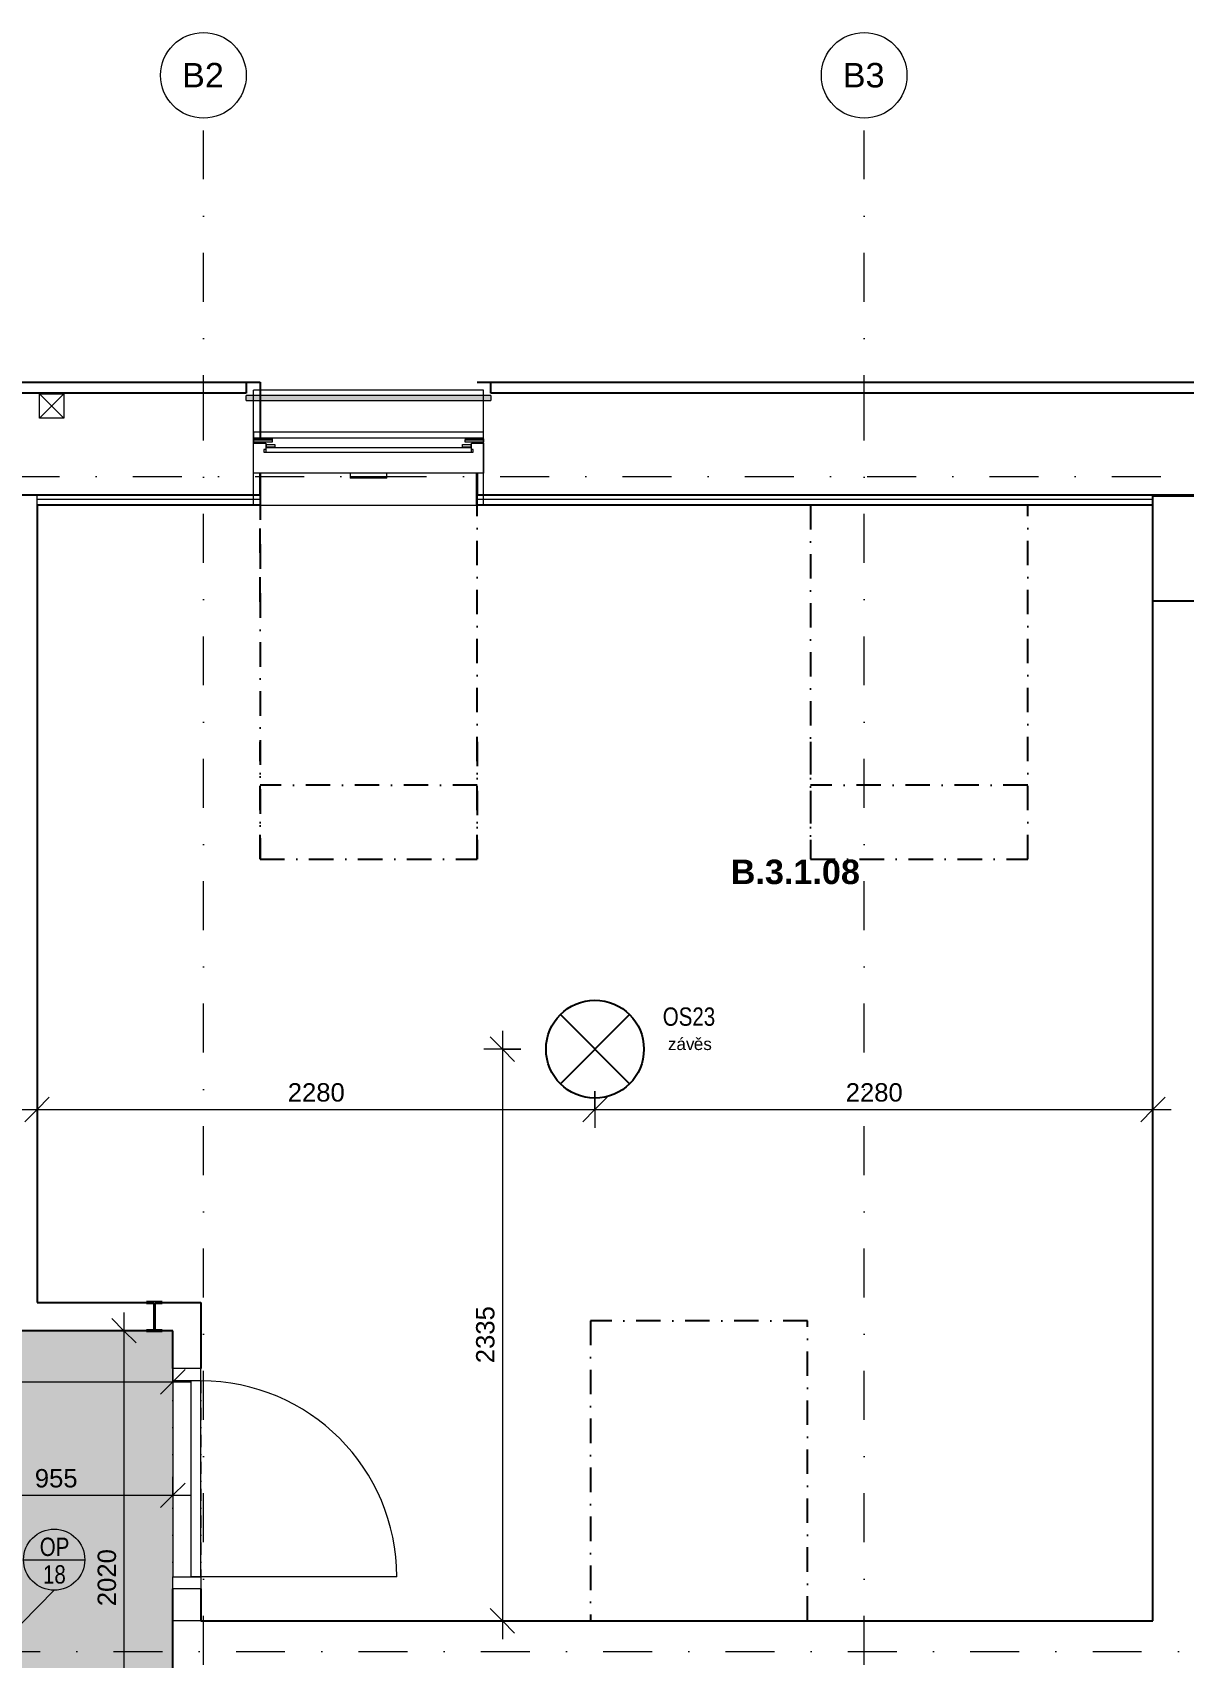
# Model space of a CAD drawing. Header units: millimetres. Extents: x -8397 to 42027, y -1655 to 57416.
# Drawn here: x -1628 to 3076, y 50778 to 57416 of the extents above; entities that cross this region are included whole.
import ezdxf

# ---------------------------------------------------------------- set-up
doc = ezdxf.new("R2010")
doc.units = ezdxf.units.MM
for name, pattern in [('HA_DashDot_10mm-S3mm', [500, 200, -150, 0, -150]), ('HA_DashDot_2_2mm-S0_6mm', [110, 50, -30, 0, -30]), ('HA_DashDot_4mm-S1mm', [200, 100, -50, 0, -50])]:
    doc.linetypes.add(name, pattern=pattern)
for name, color, linetype, lineweight in [('-UNDERLAY_A-FLOR-HRAL-OTLN', 9, 'Continuous', 9), ('A-____-____-DIMS', 9, 'Continuous', 5), ('A-____-____-DIMS-50', 9, 'Continuous', 5), ('A-AREA-____-IDEN', 9, 'Continuous', 9), ('A-CLNG-____-PATT', 9, 'Continuous', 9), ('A-DOOR-____-MCUT', 9, 'HA_DashDot_2_2mm-S0_6mm', 9), ('A-DOOR-____-OTLN', 9, 'Continuous', 9), ('A-DOOR-FRAM-OTLN', 9, 'Continuous', 9), ('A-FLOR-____-MCUT', 9, 'Continuous', 25), ('A-FLOR-____-OTLN', 9, 'Continuous', 9), ('A-FLOR-____-OVHD', 9, 'HA_DashDot_4mm-S1mm', 25), ('A-GENM-____-IDEN', 9, 'Continuous', 9), ('A-GLAZ-____-OTLN', 9, 'Continuous', 5), ('A-ROOF-____-MCUT', 9, 'Continuous', 25), ('A-WALL-____-MCUT', 9, 'Continuous', 25), ('E-LITE-EQPM-IDEN', 9, 'Continuous', 9), ('E-LITE-EQPM-OTLN', 9, 'Continuous', 9), ('G-____-____-TEXT', 9, 'Continuous', 5), ('I-WALL-____-MCUT', 9, 'Continuous', 25), ('M-HVAC-DUCT-OTLN', 9, 'Continuous', 9), ('S-COLS-____-MCUT', 9, 'Continuous', 25), ('S-COLS-____-OTLN', 9, 'Continuous', 9), ('S-GRID-____-IDEN', 9, 'Continuous', 9), ('S-GRID-____-OTLN', 9, 'Continuous', 5)]:
    doc.layers.add(name, color=color, linetype=linetype, lineweight=lineweight)
doc.styles.add('Arial', font='arial.ttf', dxfattribs={"height": 100})
doc.styles.add('Arial_1', font='arial.ttf', dxfattribs={"height": 75})
doc.styles.add('Arial_2', font='arial.ttf', dxfattribs={"width": 0.8, "height": 75})
doc.styles.add('Arial_3', font='arial.ttf', dxfattribs={"height": 50})
doc.styles.add('Arial_B', font='arialbd.ttf', dxfattribs={"height": 100})
doc.dimstyles.new('Inner_Dimensions', dxfattribs={"dimscale": 304.8, "dimtxt": 76.519455, "dimasz": 0.328084, "dimexe": 0.246063, "dimexo": 0.0625, "dimgap": 0.032808, "dimtad": 1, "dimdec": 0, "dimzin": 0, "dimdsep": 46, "dimtxsty": 'Arial_1', "dimblk1": 'OBLIQUE', "dimblk2": 'OBLIQUE', "dimsah": 1, "dimcen": 0.09, "dimdle": 0.246063, "dimazin": 0, "dimtfac": 1, "dimtdec": 4, "dimtix": 1, "dimtmove": 0, "dimatfit": 3, "dimfxl": 0.246063, "dimfxlon": 1, "dimtvp": 1, "dimtolj": 1, "dimtzin": 0, "dimlwd": 9, "dimlwe": 9, "dimarcsym": 2})

# ---------------------------------------------------------------- blocks, each defined once
blk = doc.blocks.new('Railing - Railing-1879853-DPS_B - 3NP')
at = {"layer": '-UNDERLAY_A-FLOR-HRAL-OTLN'}
blk.add_hatch(color=256, dxfattribs=at).paths.add_polyline_path([(245.7, 55912.7), (245.7, 55932.7), (-754.3, 55932.7), (-754.3, 55912.7), (-29.6, 55912.7)])
for p, q in [((-754.3, 55912.7), (-754.3, 55932.7)), ((245.7, 55932.7), (-754.3, 55932.7)), ((-754.3, 55912.7), (245.7, 55912.7)), ((245.7, 55932.7), (245.7, 55912.7))]:
    blk.add_line(p, q, dxfattribs=at)
blk = doc.blocks.new('Roof-Windows_VELUX_VFE - VFE size 940x1370 _PK38__31_36-1806635-DPS_B - 3NP')
at = {"layer": 'A-GLAZ-____-OTLN'}
for p, q in [((470, 235), (-470, 235)), ((-470, -235), (-470, 235)), ((470, -235), (470, 235)), ((-470, 63.1), (-470, 62.6)), ((470, 63.1), (-470, 63.1)), ((-470, 62.6), (-470, 38.1)), ((470, 62.6), (-470, 62.6)), ((-470, 38.1), (-470, 18.3)), ((470, 38.1), (-470, 38.1)), ((-470, 18.3), (-420, 18.3)), ((-470, -104.9), (-470, 18.3)), ((-469, 36.3), (-469, 32.3)), ((-469, 36.3), (-394, 36.3)), ((-469, 22.3), (-469, 32.3)), ((-469, 32.3), (-394, 32.3)), ((-394, 22.3), (-469, 22.3)), ((-420, 18.3), (-420, -8.3)), ((-417.8, 2.5), (-417.8, 12.9)), ((-417.8, 12.9), (-383.7, 12.9)), ((-383.7, 2.5), (-417.8, 2.5)), ((-394, 36.3), (-394, 32.3)), ((-394, 32.3), (-394, 22.3)), ((-383.7, 12.9), (-383.7, 2.5)), ((383.7, 2.5), (383.7, 12.9)), ((383.7, 12.9), (417.8, 12.9)), ((417.8, 2.5), (383.7, 2.5)), ((394, 36.3), (394, 32.3)), ((394, 36.3), (469, 36.3)), ((394, 22.3), (394, 32.3)), ((394, 32.3), (469, 32.3)), ((469, 22.3), (394, 22.3)), ((417.8, 12.9), (417.8, 2.5)), ((420, -8.3), (420, 18.3)), ((420, 18.3), (470, 18.3)), ((469, 36.3), (469, 32.3)), ((469, 32.3), (469, 22.3)), ((470, 62.6), (470, 63.1)), ((470, 38.1), (470, 62.6)), ((470, 18.3), (470, 38.1)), ((470, 18.3), (470, -104.9)), ((-420, -8.3), (-427.6, -8.3)), ((-427.6, -8.3), (-427.6, -18)), ((-427.6, -18), (427.6, -18)), ((420, -0.3), (-420, -0.3)), ((-420, -8.3), (-420, -18)), ((420, -18), (420, -8.3)), ((427.6, -8.3), (420, -8.3)), ((427.6, -18), (427.6, -8.3)), ((470, -104.9), (-470, -104.9)), ((-75, -104.9), (-75, -119.8)), ((-75, -119.8), (-75, -124.8)), ((75, -119.8), (-75, -119.8)), ((75, -124.8), (-75, -124.8)), ((75, -119.8), (75, -104.9)), ((75, -124.8), (75, -119.8)), ((-470, -235), (470, -235))]:
    blk.add_line(p, q, dxfattribs=at)
blk = doc.blocks.new('HA_DR_Single_Swing_Solid - In_BJ_800x2100-2124336-DPS_B - 3NP')
at = {"layer": 'A-DOOR-____-MCUT'}
for p, q in [((-400, 57.5), (400, 57.5)), ((-400, -57.5), (400, -57.5))]:
    blk.add_line(p, q, dxfattribs=at)
at = {"layer": 'A-DOOR-____-OTLN', "lineweight": 5}
blk.add_line((400, 857.5), (400, 57.5), dxfattribs=at)
at = {"layer": 'A-DOOR-____-OTLN'}
for p, q in [((400, 57.5), (-400, 57.5)), ((-400, 57.5), (-400, 17.5)), ((400, 17.5), (-400, 17.5)), ((400, 57.5), (400, 17.5))]:
    blk.add_line(p, q, dxfattribs=at)
at = {"layer": 'A-DOOR-____-OTLN', "lineweight": 5}
blk.add_arc((400, 57.5), 800, 90, 180, dxfattribs=at)
at = {"layer": 'A-DOOR-FRAM-OTLN'}
for p, q in [((-450, 57.5), (-450, -57.5)), ((-400, 57.5), (-450, 57.5)), ((-400, 57.5), (-400, -57.5)), ((400, -57.5), (400, 57.5)), ((400, 57.5), (450, 57.5)), ((450, 57.5), (450, -57.5)), ((-450, -57.5), (-400, -57.5)), ((-400, -57.5), (400, -57.5)), ((450, -57.5), (400, -57.5))]:
    blk.add_line(p, q, dxfattribs=at)
blk = doc.blocks.new('HA_LF_GenericSymbol - OS23_pokoje-1609971-DPS_B - 3NP')
at = {"layer": 'E-LITE-EQPM-OTLN', "color": 11, "lineweight": 25}
for p, q in [((141.4, 141.4), (-141.4, -141.4)), ((-141.4, 141.4), (141.4, -141.4))]:
    blk.add_line(p, q, dxfattribs=at)
blk.add_circle((0, 0), 200, dxfattribs=at)
blk = doc.blocks.new('HA_sCO_I_Parallel - IPE 120-1876395-DPS_B - 3NP')
at = {"layer": 'S-COLS-____-MCUT'}
for p, q in [((32, 60), (-32, 60)), ((-32, 60), (-32, 55.6)), ((-32, 55.6), (-3.15, 55.6)), ((-3.15, 55.6), (-3.15, -55.6)), ((3.15, 55.6), (32, 55.6)), ((3.15, -55.6), (3.15, 55.6)), ((32, 55.6), (32, 60)), ((-32, -55.6), (-32, -60)), ((-3.15, -55.6), (-32, -55.6)), ((-32, -60), (32, -60)), ((32, -55.6), (3.15, -55.6)), ((32, -60), (32, -55.6))]:
    blk.add_line(p, q, dxfattribs=at)
blk = doc.blocks.new('VĚNEC B3 - VĚNEC B3-2161069-DPS_B - 3NP')
at = {"layer": 'A-FLOR-____-MCUT'}
for p, q in [((2950.7, 55093.2), (2950.7, 55522.8)), ((2950.7, 55522.8), (3200.7, 55522.8)), ((3200.7, 55522.8), (3200.7, 55093.2)), ((3200.7, 55093.2), (2950.7, 55093.2))]:
    blk.add_line(p, q, dxfattribs=at)
blk = doc.blocks.new('Grid - Radius 3_5mm-353793-DPS_B - 3NP')
at = {"layer": 'S-GRID-____-IDEN'}
blk.add_circle((0, 0), 3.5, dxfattribs=at)
blk = doc.blocks.new('DIMBLOCK6-DPS_B - 3NP')
at = {"layer": 'A-____-____-DIMS-50', "lineweight": 9}
for p, q in [((-2009.3, 51365.2), (-2009.3, 51515.2)), ((-1054.3, 51515.2), (-1054.3, 51365.2)), ((-1054.3, 51440.2), (-1054.3, 51515.2)), ((-2009.3, 51440.2), (-1959.3, 51490.2)), ((-1054.3, 51440.2), (-1004.3, 51490.2)), ((-2009.3, 51440.2), (-2059.3, 51390.2)), ((-2009.3, 51440.2), (-979.3, 51440.2)), ((-2009.3, 51440.2), (-2009.3, 51365.2)), ((-1054.3, 51440.2), (-1104.3, 51390.2))]:
    blk.add_line(p, q, dxfattribs=at)
at = {"layer": 'A-____-____-DIMS-50', "color": 0, "lineweight": 9, "insert": (-1618.3, 51547.5), "char_height": 75, "width": 207.662, "attachment_point": 1, "line_spacing_factor": 0.941778, "style": 'Arial_1'}
blk.add_mtext('955', dxfattribs=at)
blk = doc.blocks.new('_Oblique')
at = {"color": 0, "linetype": 'ByBlock', "lineweight": -2}
blk.add_line((-0.5, -0.5), (0.5, 0.5), dxfattribs=at)
blk = doc.blocks.new('DIMBLOCK51-DPS_B - 3NP')
at = {"layer": 'A-____-____-DIMS-50', "lineweight": 9}
for p, q in [((-1609.3, 53091.4), (-1609.3, 52941.4)), ((-1609.3, 53016.4), (-1609.3, 53091.4)), ((-1609.3, 53016.4), (-1559.3, 53066.4)), ((670.7, 53091.4), (670.7, 52941.4)), ((670.7, 53016.4), (670.7, 53091.4)), ((670.7, 53016.4), (720.7, 53066.4)), ((-1684.3, 53016.4), (670.7, 53016.4)), ((-1609.3, 53016.4), (-1659.3, 52966.4)), ((670.7, 53016.4), (620.7, 52966.4))]:
    blk.add_line(p, q, dxfattribs=at)
at = {"layer": 'A-____-____-DIMS-50', "color": 0, "lineweight": 9, "insert": (-584.7, 53123.8), "char_height": 75, "width": 276.883, "attachment_point": 1, "line_spacing_factor": 0.941778, "style": 'Arial_1'}
blk.add_mtext('2280', dxfattribs=at)
blk = doc.blocks.new('DIMBLOCK52-DPS_B - 3NP')
at = {"layer": 'A-____-____-DIMS-50', "lineweight": 9}
for p, q in [((670.7, 53091.4), (670.7, 52941.4)), ((670.7, 53016.4), (670.7, 53091.4)), ((670.7, 53016.4), (720.7, 53066.4)), ((2950.7, 53091.4), (2950.7, 52941.4)), ((2950.7, 53016.4), (2950.7, 53091.4)), ((2950.7, 53016.4), (3000.7, 53066.4)), ((670.7, 53016.4), (620.7, 52966.4)), ((670.7, 53016.4), (3025.7, 53016.4)), ((2950.7, 53016.4), (2900.7, 52966.4))]:
    blk.add_line(p, q, dxfattribs=at)
at = {"layer": 'A-____-____-DIMS-50', "color": 0, "lineweight": 9, "insert": (1695.3, 53123.8), "char_height": 75, "width": 276.883, "attachment_point": 1, "line_spacing_factor": 0.941778, "style": 'Arial_1'}
blk.add_mtext('2280', dxfattribs=at)
blk = doc.blocks.new('DIMBLOCK53-DPS_B - 3NP')
at = {"layer": 'A-____-____-DIMS-50', "lineweight": 9}
for p, q in [((292.2, 53262.7), (242.2, 53312.7)), ((292.2, 53337.7), (292.2, 50852.7)), ((367.2, 53262.7), (217.2, 53262.7)), ((292.2, 53262.7), (342.2, 53212.7)), ((292.2, 53262.7), (367.2, 53262.7)), ((367.2, 50927.7), (217.2, 50927.7)), ((292.2, 50927.7), (242.2, 50977.7)), ((292.2, 50927.7), (342.2, 50877.7)), ((292.2, 50927.7), (367.2, 50927.7))]:
    blk.add_line(p, q, dxfattribs=at)
at = {"layer": 'A-____-____-DIMS-50', "color": 0, "lineweight": 9, "insert": (184.8, 51979.9), "char_height": 75, "width": 276.883, "attachment_point": 1, "rotation": 90, "line_spacing_factor": 0.941778, "style": 'Arial_1'}
blk.add_mtext('2335', dxfattribs=at)
blk = doc.blocks.new('HA_TAG_GM_Products - Generic-588599-DPS_B - 3NP')
at = {"layer": 'A-GENM-____-IDEN'}
blk.add_line((-2.5, 0), (2.5, 0), dxfattribs=at)
blk.add_circle((0, 0), 2.5, dxfattribs=at)
blk = doc.blocks.new('DIMBLOCK111-DPS_B - 3NP')
at = {"layer": 'A-____-____-DIMS-50', "lineweight": 9}
for p, q in [((-2959.3, 51978.6), (-2959.3, 51828.6)), ((-2959.3, 51903.6), (-2959.3, 51978.6)), ((-1054.3, 51978.6), (-1054.3, 51828.6)), ((-1054.3, 51903.6), (-1054.3, 51978.6)), ((-2959.3, 51903.6), (-2909.3, 51953.6)), ((-1054.3, 51903.6), (-1004.3, 51953.6)), ((-3034.3, 51903.6), (-979.3, 51903.6)), ((-2959.3, 51903.6), (-3009.3, 51853.6)), ((-1054.3, 51903.6), (-1104.3, 51853.6))]:
    blk.add_line(p, q, dxfattribs=at)
at = {"layer": 'A-____-____-DIMS-50', "color": 0, "lineweight": 9, "insert": (-2122.2, 52011), "char_height": 75, "width": 276.883, "attachment_point": 1, "line_spacing_factor": 0.941778, "style": 'Arial_1'}
blk.add_mtext('1905', dxfattribs=at)
blk = doc.blocks.new('DIMBLOCK112-DPS_B - 3NP')
at = {"layer": 'A-____-____-DIMS-50', "lineweight": 9}
for p, q in [((-1254.2, 52187.7), (-1254.2, 50017.7)), ((-1179.2, 52112.7), (-1329.2, 52112.7)), ((-1254.2, 52112.7), (-1304.2, 52162.7)), ((-1254.2, 52112.7), (-1204.2, 52062.7)), ((-1254.2, 52112.7), (-1179.2, 52112.7)), ((-1254.2, 50092.7), (-1304.2, 50142.7)), ((-1179.2, 50092.7), (-1329.2, 50092.7)), ((-1254.2, 50092.7), (-1204.2, 50042.7)), ((-1254.2, 50092.7), (-1179.2, 50092.7))]:
    blk.add_line(p, q, dxfattribs=at)
at = {"layer": 'A-____-____-DIMS-50', "color": 0, "lineweight": 9, "insert": (-1361.6, 50987.4), "char_height": 75, "width": 276.883, "attachment_point": 1, "rotation": 90, "line_spacing_factor": 0.941778, "style": 'Arial_1'}
blk.add_mtext('2020', dxfattribs=at)

msp = doc.modelspace()

# ---------------------------------------------------------------- hatches: boundary and pattern name
at = {"layer": 'A-CLNG-____-PATT'}
msp.add_hatch(color=256, dxfattribs=at).paths.add_polyline_path([(-2959.3, 50092.7), (-1161.3, 50092.7), (-1161.3, 50095.2), (-1097.3, 50095.2), (-1097.3, 50092.7), (-1054.3, 50092.7), (-1054.3, 52112.7), (-1097.3, 52112.7), (-1097.3, 52110.2), (-1161.3, 52110.2), (-1161.3, 52112.7), (-2959.3, 52112.7), (-2959.3, 50241.3)])

# ---------------------------------------------------------------- linework, layer by layer
at = {"layer": 'A-FLOR-____-OVHD'}
for p, q in [((-698.1, 55525.3), (-698, 54039)), ((189.4, 54039), (189.3, 55525.3)), ((-698, 55090.3), (-698, 55490.3)), ((1552, 55485.3), (1552, 54039)), ((2439.4, 54039), (2439.4, 55485.3)), ((-698.1, 54039), (-698.1, 54518.3)), ((189.3, 54518.3), (189.3, 54039)), ((1552, 54518.3), (1552, 54039)), ((2439.4, 54039), (2439.4, 54518.3)), ((189.4, 54341.3), (-698, 54341.3)), ((2439.4, 54341.3), (1552, 54341.3)), ((-698, 54039), (189.4, 54039)), ((1552, 54039), (2439.4, 54039)), ((1539.4, 52153.6), (652, 52153.6)), ((652, 52153.6), (652, 50927.7)), ((1539.4, 50927.7), (1539.4, 52153.6))]:
    msp.add_line(p, q, dxfattribs=at)
at = {"layer": 'A-GENM-____-IDEN'}
msp.add_line((-1671.3, 50917.3), (-1539.2, 51052.3), dxfattribs=at)
at = {"layer": 'A-ROOF-____-MCUT'}
for p, q in [((-6829.3, 55987.7), (-698.1, 55987.7)), ((-698.1, 55987.7), (-698.1, 55756.5)), ((189.3, 55987.7), (6449.1, 55987.7)), ((-698.1, 55742.5), (-698.1, 55738.5)), ((-698.1, 55615.3), (-698.1, 55525.3)), ((-698.1, 55525.3), (-6829.3, 55525.3)), ((6449.1, 55525.3), (189.3, 55525.3))]:
    msp.add_line(p, q, dxfattribs=at)
at = {"layer": 'A-WALL-____-MCUT'}
for p, q in [((-754.3, 55987.7), (-754.3, 55942.7)), ((245.7, 55942.7), (245.7, 55987.7)), ((-754.3, 55942.7), (-6819.3, 55942.7)), ((6449.1, 55942.7), (245.7, 55942.7)), ((-698.1, 55525.3), (-698.1, 55615.3)), ((-697.2, 55615.3), (-697.2, 55485.2)), ((188.6, 55485.2), (188.6, 55615.3)), ((189.3, 55615.3), (189.3, 55525.3)), ((189.3, 55525.3), (189.3, 55525.3)), ((-697.2, 55485.2), (-1609.3, 55485.2)), ((2950.7, 55485.2), (188.6, 55485.2))]:
    msp.add_line(p, q, dxfattribs=at)
at = {"layer": 'A-WALL-____-MCUT', "lineweight": 9}
for p, q in [((-698.1, 55572.7), (-697.2, 55572.7)), ((188.6, 55572.7), (189.3, 55572.7)), ((-1609.3, 55485.2), (-1609.3, 55525.3)), ((-1609.3, 55510.2), (-697.2, 55510.2)), ((-698.1, 55560.2), (-697.2, 55560.2)), ((188.6, 55560.2), (189.3, 55560.2)), ((188.6, 55510.2), (2950.7, 55510.2)), ((2950.7, 55485.2), (2950.7, 55525.3)), ((-939.3, 50927.7), (-1054.3, 50927.7))]:
    msp.add_line(p, q, dxfattribs=at)
at = {"layer": 'I-WALL-____-MCUT'}
for p, q in [((-1609.3, 55485.2), (-1609.3, 52227.7)), ((2950.7, 50927.7), (2950.7, 55485.2)), ((-1609.3, 52227.7), (-1161.3, 52227.7)), ((-1097.3, 52227.7), (-939.3, 52227.7)), ((-939.3, 52227.7), (-939.3, 51957.7)), ((-1161.3, 52112.7), (-1824.3, 52112.7)), ((-1054.3, 52112.7), (-1097.3, 52112.7)), ((-1054.3, 51957.7), (-1054.3, 52112.7)), ((-1054.3, 50092.7), (-1054.3, 51057.7)), ((-939.3, 51057.7), (-939.3, 50927.7)), ((-939.3, 50927.7), (2950.7, 50927.7))]:
    msp.add_line(p, q, dxfattribs=at)
at = {"layer": 'M-HVAC-DUCT-OTLN', "lineweight": 5}
for p, q in [((-1499.3, 55840.5), (-1599.3, 55940.5)), ((-1499.3, 55940.5), (-1599.3, 55840.5)), ((-1599.3, 55940.5), (-1499.3, 55940.5)), ((-1599.3, 55840.5), (-1599.3, 55940.5)), ((-1499.3, 55940.5), (-1499.3, 55840.5)), ((-1499.3, 55840.5), (-1599.3, 55840.5))]:
    msp.add_line(p, q, dxfattribs=at)
at = {"layer": 'S-GRID-____-OTLN', "linetype": 'HA_DashDot_10mm-S3mm', "lineweight": 9}
for p, q in [((-929.3, 55816), (-929.3, 57066)), ((1770.7, 55816), (1770.7, 57066)), ((-929.3, 37745.7), (-929.3, 55816)), ((1770.7, 37745.7), (1770.7, 55816)), ((-6718.5, 55602.7), (21372.5, 55602.7)), ((-6797.3, 50802.7), (21259.2, 50802.7))]:
    msp.add_line(p, q, dxfattribs=at)

# ---------------------------------------------------------------- block references
at = {"layer": '-UNDERLAY_A-FLOR-HRAL-OTLN'}
msp.add_blockref('Railing - Railing-1879853-DPS_B - 3NP', (0, 0), dxfattribs=at)
at = {"layer": 'A-DOOR-____-OTLN', "rotation": 269.9999999999998}
msp.add_blockref('HA_DR_Single_Swing_Solid - In_BJ_800x2100-2124336-DPS_B - 3NP', (-996.8, 51507.7), dxfattribs=at)
at = {"layer": 'A-FLOR-____-OTLN'}
msp.add_blockref('VĚNEC B3 - VĚNEC B3-2161069-DPS_B - 3NP', (0, 0), dxfattribs=at)
at = {"layer": 'A-GENM-____-IDEN', "xscale": 49.99999999999998, "yscale": 49.99999999999998, "zscale": 49.99999999999998}
msp.add_blockref('HA_TAG_GM_Products - Generic-588599-DPS_B - 3NP', (-1539.2, 51177.3), dxfattribs=at)
at = {"layer": 'A-GLAZ-____-OTLN'}
msp.add_blockref('Roof-Windows_VELUX_VFE - VFE size 940x1370 _PK38__31_36-1806635-DPS_B - 3NP', (-254.3, 55720.2), dxfattribs=at)
at = {"layer": 'E-LITE-EQPM-OTLN', "color": 11, "lineweight": 25}
msp.add_blockref('HA_LF_GenericSymbol - OS23_pokoje-1609971-DPS_B - 3NP', (670.7, 53262.7), dxfattribs=at)
at = {"layer": 'S-COLS-____-OTLN', "rotation": 180}
msp.add_blockref('HA_sCO_I_Parallel - IPE 120-1876395-DPS_B - 3NP', (-1129.3, 52170.2), dxfattribs=at)
at = {"layer": 'S-GRID-____-IDEN', "xscale": 49.99999999999998, "yscale": 49.99999999999998, "zscale": 49.99999999999998}
for p in [(-929.3, 57241), (1770.7, 57241)]:
    msp.add_blockref('Grid - Radius 3_5mm-353793-DPS_B - 3NP', p, dxfattribs=at)

# ---------------------------------------------------------------- texts
at = {"layer": 'A-AREA-____-IDEN', "lineweight": 5, "insert": (1225.4, 54037.2), "char_height": 100, "width": 653.375, "attachment_point": 1, "style": 'Arial_B'}
msp.add_mtext('B.3.1.08', dxfattribs=at)
at = {"layer": 'A-GENM-____-IDEN', "lineweight": 5, "char_height": 75, "attachment_point": 1, "style": 'Arial_2'}
for s, insert, width in [('OP', (-1598.2, 51267.4), 147.51), ('18', (-1585, 51154.7), 115.443)]:
    msp.add_mtext(s, dxfattribs=dict(at, insert=insert, width=width))
at = {"layer": 'E-LITE-EQPM-IDEN', "lineweight": 5, "insert": (947.6, 53433.3), "char_height": 75, "width": 262.953, "attachment_point": 1, "style": 'Arial_2'}
msp.add_mtext('OS23', dxfattribs=at)
at = {"layer": 'G-____-____-TEXT', "color": 11, "lineweight": 9, "char_height": 50, "attachment_point": 1, "style": 'Arial_3'}
for s, insert, width in [('záv', (968.7, 53309.2), 128.27), ('ěs', (1074.5, 53309.2), 92.194)]:
    msp.add_mtext(s, dxfattribs=dict(at, insert=insert, width=width))
at = {"layer": 'S-GRID-____-IDEN', "lineweight": 5, "char_height": 100, "width": 212.447, "attachment_point": 1, "style": 'Arial'}
for s, insert in [('B2', (-1016.7, 57291.7)), ('B3', (1683.3, 57291.7))]:
    msp.add_mtext(s, dxfattribs=dict(at, insert=insert))

# ---------------------------------------------------------------- dimensions: what is measured, and where the dimension line sits
at = {"layer": 'A-____-____-DIMS', "lineweight": 9}
for base, p1, p2, override, picture, middle in [((292.2, 50927.7), (367.2, 53262.7), (367.2, 50927.7), {"dimpost": '<>', "dimfxl": 2335}, 'DIMBLOCK53-DPS_B - 3NP', (243.8, 52095.2)), ((-1254.2, 50092.7), (-1179.2, 52112.7), (-1179.2, 50092.7), {"dimpost": '<>', "dimfxl": 2020}, 'DIMBLOCK112-DPS_B - 3NP', (-1302.5, 51102.7))]:
    dim = msp.add_linear_dim(base=base, p1=p1, p2=p2, angle=90, dimstyle='Inner_Dimensions', override=override, dxfattribs=at)
    dim.commit()
    dim.dimension.update_dxf_attribs({"geometry": picture, "text_midpoint": middle})
for base, p1, p2, override, picture, middle in [((670.7, 53016.4), (-1609.3, 53091.4), (670.7, 53091.4), {"dimpost": '<>', "dimfxl": 2280}, 'DIMBLOCK51-DPS_B - 3NP', (-469.3, 53064.7)), ((2950.7, 53016.4), (670.7, 53091.4), (2950.7, 53091.4), {"dimpost": '<>', "dimfxl": 2280}, 'DIMBLOCK52-DPS_B - 3NP', (1810.7, 53064.7)), ((-1054.3, 51903.6), (-2959.3, 51978.6), (-1054.3, 51978.6), {"dimpost": '<>', "dimfxl": 1905}, 'DIMBLOCK111-DPS_B - 3NP', (-2006.8, 51951.9)), ((-1054.3, 51440.2), (-2009.3, 51365.2), (-1054.3, 51515.2), {"dimpost": '<>', "dimfxl": 966.708332}, 'DIMBLOCK6-DPS_B - 3NP', (-1531.8, 51488.5))]:
    dim = msp.add_linear_dim(base=base, p1=p1, p2=p2, dimstyle='Inner_Dimensions', override=override, dxfattribs=at)
    dim.commit()
    dim.dimension.update_dxf_attribs({"geometry": picture, "text_midpoint": middle})

doc.saveas('drawing.dxf')
